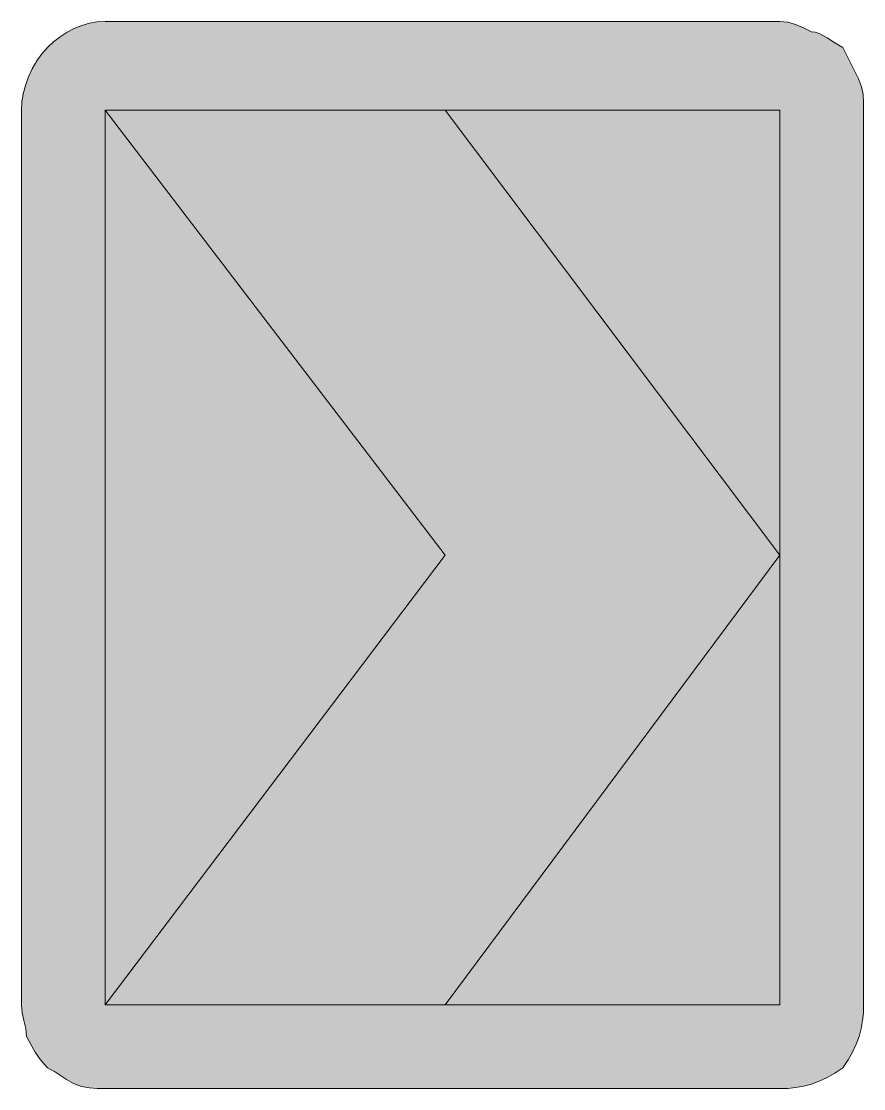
# Model space of a CAD drawing. Header units: metres. Extents: x 186 to 379, y 12 to 257.
import ezdxf

# ---------------------------------------------------------------- set-up
doc = ezdxf.new("R2010")
doc.units = ezdxf.units.M
for name, color, linetype, true_color in [('FILL_BLACK_000000', 7, 'Continuous', 0x000000), ('FILL_WHITE_FFFFFF', 7, 'Continuous', 0xffffff), ('FILL_YELLOW_FFFF00', 7, 'Continuous', 0xffff00)]:
    doc.layers.add(name, color=color, linetype=linetype, true_color=true_color)

msp = doc.modelspace()

# ---------------------------------------------------------------- hatches: boundary and pattern name
at = {"layer": 'FILL_BLACK_000000', "true_color": 0x000000}
h = msp.add_hatch(color=7, dxfattribs=at)
h.dxf.hatch_style = 1
h.paths.add_polyline_path([(360.27, 30.96), (205.47, 30.96), (205.47, 236.16), (360.27, 236.16), (360.27, 30.96)])
at = {"layer": 'FILL_WHITE_FFFFFF', "true_color": 0xffffff}
h = msp.add_hatch(color=7, dxfattribs=at)
h.dxf.hatch_style = 1
h.paths.add_polyline_path([(205.47, 30.96), (283.47, 134.16), (205.47, 236.16), (283.47, 236.16), (360.27, 134.16), (283.47, 30.96), (205.47, 30.96)])
at = {"layer": 'FILL_YELLOW_FFFF00', "true_color": 0xffff00}
h = msp.add_hatch(color=7, dxfattribs=at)
h.dxf.hatch_style = 1
h.paths.add_polyline_path([(205.47, 11.76), (203.67, 11.78), (201.87, 11.91), (200.07, 12.27), (198.27, 12.96), (196.66, 13.86), (195.27, 14.76), (193.88, 15.66), (192.27, 16.56), (190.68, 18.36), (189.42, 20.16), (187.47, 23.76), (187.28, 25.56), (186.87, 27.36), (186.46, 29.16), (186.27, 30.96), (186.27, 236.16), (186.38, 238.01), (186.7, 239.93), (187.22, 241.88), (187.92, 243.81), (188.79, 245.69), (189.81, 247.47), (190.98, 249.1), (192.27, 250.56), (193.67, 251.85), (195.18, 253.02), (196.76, 254.04), (198.42, 254.91), (200.13, 255.61), (201.89, 256.13), (203.67, 256.45), (205.47, 256.56), (360.27, 256.56), (362.07, 256.35), (363.87, 255.81), (365.67, 255.04), (367.47, 254.16), (368.37, 254.05), (369.27, 253.77), (371.07, 252.81), (372.87, 251.63), (374.67, 250.56), (378.27, 243.36), (378.96, 241.56), (379.32, 239.76), (379.45, 237.96), (379.47, 236.16), (379.47, 30.96), (379.41, 29.16), (379.23, 27.36), (378.9, 25.56), (378.42, 23.76), (377.77, 21.96), (376.94, 20.16), (375.91, 18.36), (374.67, 16.56), (372.87, 15.32), (371.07, 14.29), (369.27, 13.46), (367.47, 12.81), (365.67, 12.33), (363.87, 12), (362.07, 11.82), (360.27, 11.76), (205.47, 11.76)])

# ---------------------------------------------------------------- linework, layer by layer
at = {"layer": 'FILL_BLACK_000000', "lineweight": 0, "true_color": 0x000000}
msp.add_lwpolyline([(360.27, 30.96), (205.47, 30.96), (205.47, 236.16), (360.27, 236.16)], close=True, dxfattribs=at)
at = {"layer": 'FILL_WHITE_FFFFFF', "lineweight": 0, "true_color": 0x000000}
msp.add_lwpolyline([(205.47, 30.96), (283.47, 134.16), (205.47, 236.16), (283.47, 236.16), (360.27, 134.16), (283.47, 30.96)], close=True, dxfattribs=at)
at = {"layer": 'FILL_YELLOW_FFFF00', "lineweight": 0, "true_color": 0xffff00}
msp.add_lwpolyline([(205.47, 11.76), (203.67, 11.78), (201.87, 11.91), (200.07, 12.27), (198.27, 12.96), (196.66, 13.86), (195.27, 14.76), (193.88, 15.66), (192.27, 16.56), (190.68, 18.36), (189.42, 20.16), (187.47, 23.76), (187.28, 25.56), (186.87, 27.36), (186.46, 29.16), (186.27, 30.96), (186.27, 236.16), (186.38, 238.01), (186.7, 239.93), (187.22, 241.88), (187.92, 243.81), (188.79, 245.69), (189.81, 247.47), (190.98, 249.1), (192.27, 250.56), (193.67, 251.85), (195.18, 253.02), (196.76, 254.04), (198.42, 254.91), (200.13, 255.61), (201.89, 256.13), (203.67, 256.45), (205.47, 256.56), (360.27, 256.56), (362.07, 256.35), (363.87, 255.81), (365.67, 255.04), (367.47, 254.16), (368.37, 254.05), (369.27, 253.77), (371.07, 252.81), (372.87, 251.63), (374.67, 250.56), (378.27, 243.36), (378.96, 241.56), (379.32, 239.76), (379.45, 237.96), (379.47, 236.16), (379.47, 30.96), (379.41, 29.16), (379.23, 27.36), (378.9, 25.56), (378.42, 23.76), (377.77, 21.96), (376.94, 20.16), (375.91, 18.36), (374.67, 16.56), (372.87, 15.32), (371.07, 14.29), (369.27, 13.46), (367.47, 12.81), (365.67, 12.33), (363.87, 12), (362.07, 11.82), (360.27, 11.76)], close=True, dxfattribs=at)

doc.saveas('drawing.dxf')
